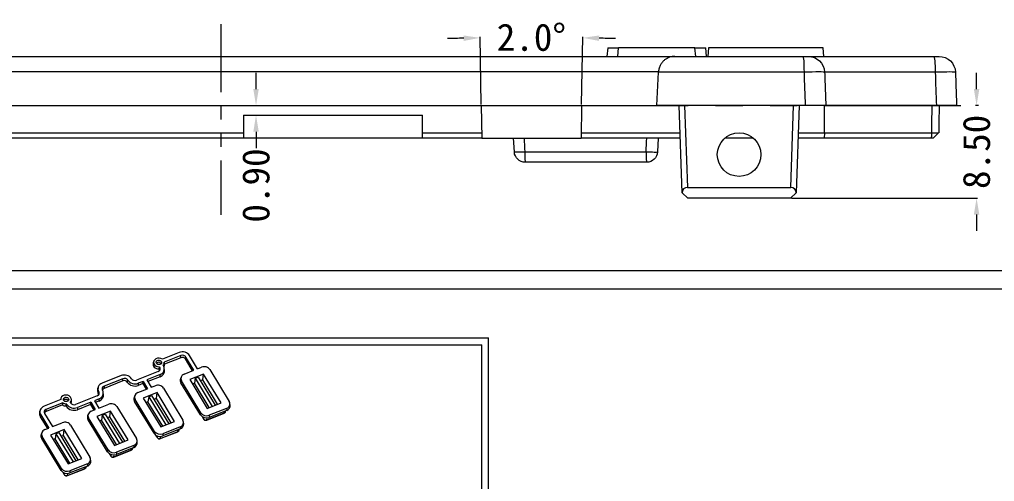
# Model space of a CAD drawing. Extents: x 28 to 864, y 245 to 592.
# Drawn here: x 598.6 to 688, y 324.3 to 366.6 of the extents above; entities that cross this region are included whole.
import ezdxf

# ---------------------------------------------------------------- set-up
doc = ezdxf.new("R2010")
doc.units = 0
doc.header["$MEASUREMENT"] = 0
doc.linetypes.add('PHANTOM', pattern=[2.5, 1.25, -0.25, 0.25, -0.25, 0.25, -0.25])
for name, color, linetype in [('10', 7, 'Continuous'), ('20', 7, 'Continuous'), ('30', 7, 'Continuous')]:
    doc.layers.add(name, color=color, linetype=linetype)
doc.dimstyles.new('2', dxfattribs={"dimtxt": 2.5, "dimasz": 1.5, "dimexe": 0.1, "dimexo": 0.1, "dimgap": 0.1, "dimtad": 0, "dimzin": 0, "dimdsep": 46, "dimtxsty": 'Standard', "dimcen": 0, "dimclrd": 4, "dimclre": 4, "dimclrt": 3, "dimadec": 1, "dimazin": 0, "dimtfac": 1, "dimtofl": 0, "dimtmove": 0, "dimatfit": 3, "dimfxl": 0.18, "dimtolj": 1, "dimtzin": 0, "dimlwd": 9, "dimlwe": 9, "dimarcsym": 0})

# ---------------------------------------------------------------- blocks, each defined once
blk = doc.blocks.new('*D138')
at = {"color": 4, "linetype": 'Continuous', "lineweight": 9}
for p, q in [((686.386, 360.249), (686.386, 361.749)), ((686.569, 358.749), (686.286, 358.749)), ((669.408, 350.249), (686.486, 350.249)), ((686.386, 348.749), (686.386, 347.249))]:
    blk.add_line(p, q, dxfattribs=at)
for points in [[(686.136, 360.249), (686.636, 360.249), (686.386, 358.749)], [(686.136, 348.749), (686.636, 348.749), (686.386, 350.249)]]:
    blk.add_solid(points, dxfattribs=at)
at = {"layer": 'Defpoints', "color": 0, "linetype": 'Continuous', "lineweight": 9}
for p in [(686.669, 358.749), (669.308, 350.249), (686.386, 350.249)]:
    blk.add_point(p, dxfattribs=at)
at = {"color": 3, "linetype": 'Continuous', "lineweight": 9, "insert": (686.386, 354.499), "char_height": 2.5, "attachment_point": 5, "rotation": 90}
blk.add_mtext('\\A1;8.50', dxfattribs=at)
blk = doc.blocks.new('*D139')
at = {"color": 4, "linetype": 'Continuous', "lineweight": 9}
for p, q in [((620.295, 360.249), (620.295, 361.749)), ((619.254, 358.749), (620.395, 358.749)), ((619.254, 357.849), (620.395, 357.849)), ((620.295, 356.349), (620.295, 354.849))]:
    blk.add_line(p, q, dxfattribs=at)
for points in [[(620.045, 360.249), (620.545, 360.249), (620.295, 358.749)], [(620.045, 356.349), (620.545, 356.349), (620.295, 357.849)]]:
    blk.add_solid(points, dxfattribs=at)
at = {"layer": 'Defpoints', "color": 0, "linetype": 'Continuous', "lineweight": 9}
for p in [(619.154, 358.749), (619.154, 357.849), (620.295, 357.849)]:
    blk.add_point(p, dxfattribs=at)
at = {"color": 3, "linetype": 'Continuous', "lineweight": 9, "insert": (620.295, 351.416), "char_height": 2.5, "attachment_point": 5, "rotation": 90}
blk.add_mtext('\\A1;0.90', dxfattribs=at)
blk = doc.blocks.new('*D140')
at = {"color": 4, "linetype": 'Continuous', "lineweight": 9}
for p, q in [((640.949, 358.849), (640.841, 365.048)), ((650.159, 358.849), (650.267, 365.048))]:
    blk.add_line(p, q, dxfattribs=at)
for start, end in [(91.31837, 91.63674), (88.36326, 88.68163)]:
    blk.add_arc((645.554, 95.039), 269.95, start, end, dxfattribs=at)
for points in [[(639.338, 365.168), (639.348, 364.668), (640.843, 364.948)], [(651.76, 364.668), (651.77, 365.168), (650.265, 364.948)]]:
    blk.add_solid(points, dxfattribs=at)
at = {"layer": 'Defpoints', "color": 0, "linetype": 'Continuous', "lineweight": 9}
for p in [(647.125, 364.984), (640.951, 358.749), (650.157, 358.749), (641.003, 355.749), (650.105, 355.749)]:
    blk.add_point(p, dxfattribs=at)
at = {"color": 3, "linetype": 'Continuous', "lineweight": 9, "insert": (645.554, 364.989), "char_height": 2.5, "attachment_point": 5}
blk.add_mtext('\\A1;2.0°', dxfattribs=at)

msp = doc.modelspace()

# ---------------------------------------------------------------- linework, layer by layer
at = {"color": 7, "linetype": 'Continuous', "lineweight": 9}
for p, q in [((512.581, 343.615), (862.593, 343.615)), ((510.898, 341.932), (864.276, 341.932)), ((510.898, 337.449), (641.616, 337.449)), ((641.616, 245.013), (641.616, 337.449)), ((511.521, 336.827), (640.993, 336.827)), ((640.993, 245.635), (640.993, 336.827))]:
    msp.add_line(p, q, dxfattribs=at)
at = {"layer": '10', "color": 1, "linetype": 'PHANTOM', "lineweight": 9, "ltscale": 5}
msp.add_line((617.054, 366.215), (617.054, 348.719), dxfattribs=at)
at = {"layer": '10', "color": 1, "linetype": 'PHANTOM', "lineweight": 9, "ltscale": 10}
msp.add_line((547.444, 358.749), (686.669, 358.749), dxfattribs=at)
at = {"layer": '20', "color": 7, "linetype": 'Continuous', "lineweight": 9}
for p, q in [((652.554, 364.049), (652.484, 363.249)), ((652.554, 364.049), (653.554, 364.049)), ((653.484, 363.249), (653.554, 364.049)), ((660.554, 364.049), (653.554, 364.049)), ((660.624, 363.249), (660.554, 364.049)), ((660.554, 364.049), (661.554, 364.049)), ((661.624, 363.249), (661.554, 364.049)), ((661.804, 364.049), (661.734, 363.249)), ((667.054, 364.049), (661.804, 364.049)), ((672.304, 364.049), (667.054, 364.049)), ((672.374, 363.249), (672.304, 364.049)), ((575.395, 363.249), (658.713, 363.249)), ((658.713, 363.249), (670.484, 363.249)), ((670.948, 363.249), (682.492, 363.249)), ((657.215, 361.827), (576.893, 361.827)), ((657.054, 358.749), (657.214, 361.801)), ((670.588, 361.801), (657.214, 361.801)), ((682.621, 361.801), (672.448, 361.801)), ((577.054, 358.749), (657.054, 358.749)), ((640.951, 358.749), (641.003, 355.749)), ((650.157, 358.749), (650.105, 355.749)), ((670.695, 358.749), (657.054, 358.749)), ((659.384, 350.749), (659.105, 358.749)), ((659.605, 358.749), (659.867, 351.248)), ((669.343, 351.248), (669.605, 358.749)), ((670.105, 358.749), (669.826, 350.749)), ((672.434, 356.249), (672.437, 358.749)), ((682.728, 358.749), (672.554, 358.749)), ((619.154, 357.849), (635.554, 357.849)), ((619.154, 357.849), (619.154, 356.249)), ((635.554, 356.249), (635.554, 357.849)), ((574.916, 356.249), (619.154, 356.249)), ((619.154, 356.249), (619.154, 355.749)), ((635.554, 356.249), (640.995, 356.249)), ((635.554, 355.749), (635.554, 356.249)), ((650.114, 356.249), (659.192, 356.249)), ((670.018, 356.249), (672.434, 356.249)), ((672.434, 356.249), (672.397, 355.749)), ((672.434, 356.249), (682.271, 356.249)), ((619.154, 355.749), (574.898, 355.749)), ((635.554, 355.749), (619.154, 355.749)), ((641.003, 355.749), (635.554, 355.749)), ((641.003, 355.749), (650.105, 355.749)), ((643.989, 354.497), (643.923, 355.749)), ((659.21, 355.749), (650.105, 355.749)), ((657.185, 355.749), (657.119, 354.497)), ((665.928, 355.749), (663.282, 355.749)), ((672.397, 355.749), (670, 355.749)), ((682.227, 355.749), (672.397, 355.749)), ((644.951, 354.514), (656.069, 354.514)), ((656.121, 353.549), (644.987, 353.549)), ((659.384, 350.749), (659.902, 350.249)), ((659.384, 350.749), (659.384, 350.749)), ((659.867, 351.248), (669.343, 351.248)), ((669.308, 350.249), (669.826, 350.749)), ((669.826, 350.749), (669.826, 350.749)), ((669.308, 350.249), (659.902, 350.249))]:
    msp.add_line(p, q, dxfattribs=at)
msp.add_circle((664.605, 354.249), 2, dxfattribs=at)
at = {"layer": '20', "color": 7, "linetype": 'Continuous', "lineweight": 9, "extrusion": (0, 0, -1)}
for centre, radius, start, end in [((-670.948, 361.749), 1.5, 90, 178), ((-682.948, 361.749), 1.5, 90, 178), ((-644.987, 354.549), 1, 270, 357), ((-656.121, 354.549), 1, 183, 270)]:
    msp.add_arc(centre, radius, start, end, dxfattribs=at)
at = {"layer": '20', "color": 7, "linetype": 'Continuous', "lineweight": 9}
for centre, major_axis, ratio, start_param, end_param in [((670.484, 361.749), (0, 1.5), 0.069909, 4.747296, 6.283185), ((682.492, 361.749), (0, 1.5), 0.086185, 4.747296, 6.283185), ((644.987, 354.549), (0.999, 0.052), 0.032954, 3.141593, 4.673872), ((644.987, 354.549), (0, 1), 0.036753, 1.605703, 3.141593), ((656.121, 354.549), (0.999, -0.052), 0.037586, 4.662895, 6.283185), ((656.121, 354.549), (0, 1), 0.051402, 1.605703, 3.141593), ((659.885, 350.748), (0.366, -0.354), 0.964513, 2.356803, 3.926382), ((669.325, 350.748), (-0.366, -0.354), 0.964513, 2.356803, 3.926382)]:
    msp.add_ellipse(centre, major_axis=major_axis, ratio=ratio, start_param=start_param, end_param=end_param, dxfattribs=at)
for points, degree, knots in [([(658.713, 363.249), (658.673, 363.249), (658.632, 363.247), (658.551, 363.241), (658.51, 363.236), (658.389, 363.216), (658.308, 363.196), (658.071, 363.115), (657.919, 363.035), (657.704, 362.863), (657.637, 362.798), (657.542, 362.687), (657.511, 362.648), (657.453, 362.565), (657.426, 362.52), (657.375, 362.428), (657.351, 362.379), (657.309, 362.278), (657.29, 362.225), (657.242, 362.061), (657.222, 361.947), (657.215, 361.827)], 3, [0, 0, 0, 0, 0.0625, 0.0625, 0.125, 0.125, 0.25, 0.25, 0.5, 0.5, 0.625, 0.625, 0.6875, 0.6875, 0.75, 0.75, 0.8125, 0.8125, 0.875, 0.875, 1, 1, 1, 1]), ([(670.484, 363.249), (670.509, 363.249), (670.534, 363.249), (670.558, 363.249), (670.613, 363.249), (670.666, 363.249), (670.714, 363.249), (670.761, 363.249), (670.804, 363.249), (670.839, 363.249), (670.874, 363.249), (670.902, 363.249), (670.92, 363.249), (670.939, 363.249), (670.948, 363.249)], 3, [0, 0, 0, 0, 0.100333, 0.100333, 0.100333, 0.325379, 0.325379, 0.325379, 0.550471, 0.550471, 0.550471, 0.775698, 0.775698, 1, 1, 1, 1]), ([(682.492, 363.249), (682.514, 363.249), (682.537, 363.249), (682.558, 363.249), (682.613, 363.249), (682.666, 363.249), (682.714, 363.249), (682.761, 363.249), (682.804, 363.249), (682.839, 363.249), (682.874, 363.249), (682.902, 363.249), (682.92, 363.249), (682.939, 363.249), (682.948, 363.249)], 3, [0, 0, 0, 0, 0.090476, 0.090476, 0.090476, 0.318016, 0.318016, 0.318016, 0.545598, 0.545598, 0.545598, 0.773313, 0.773313, 1, 1, 1, 1]), ([(672.448, 361.801), (672.447, 361.814), (672.251, 361.821), (671.57, 361.821), (671.091, 361.814), (670.588, 361.801)], 3, [0, 0, 0, 0, 0.5, 0.5, 1, 1, 1, 1]), ([(672.448, 361.801), (672.458, 361.514), (672.468, 361.226), (672.478, 360.939), (672.503, 360.209), (672.529, 359.479), (672.554, 358.749)], 3, [0, 0, 0, 0, 0.282628, 0.282628, 0.282628, 1, 1, 1, 1]), ([(684.448, 361.801), (684.447, 361.813), (684.256, 361.82), (683.587, 361.82), (683.118, 361.813), (682.621, 361.801)], 3, [0, 0, 0, 0, 0.5, 0.5, 1, 1, 1, 1]), ([(684.448, 361.801), (684.458, 361.514), (684.468, 361.227), (684.478, 360.941), (684.503, 360.21), (684.529, 359.48), (684.554, 358.749)], 3, [0, 0, 0, 0, 0.281992, 0.281992, 0.281992, 1, 1, 1, 1]), ([(672.556, 358.749), (672.552, 358.749), (672.358, 358.749), (671.677, 358.749), (671.198, 358.749), (670.695, 358.749)], 3, [0, 0, 0, 0, 0.5, 0.5, 1, 1, 1, 1]), ([(682.271, 356.249), (682.276, 356.549), (682.281, 356.849), (682.286, 357.149), (682.296, 357.682), (682.305, 358.216), (682.314, 358.749)], 3, [0, 0, 0, 0, 0.359862, 0.359862, 0.359862, 1, 1, 1, 1]), ([(684.556, 358.749), (684.552, 358.749), (684.363, 358.749), (683.695, 358.749), (683.225, 358.749), (682.728, 358.749)], 3, [0, 0, 0, 0, 0.5, 0.5, 1, 1, 1, 1]), ([(682.954, 358.749), (682.945, 358.252), (682.937, 357.756), (682.928, 357.259), (682.922, 356.922), (682.916, 356.586), (682.91, 356.249)], 3, [0, 0, 0, 0, 0.595876, 0.595876, 0.595876, 1, 1, 1, 1]), ([(682.4, 355.749), (682.407, 355.749), (682.351, 355.749), (682.3, 355.749), (682.227, 355.749)], 2, [0, 0, 0, 0.5, 0.5, 1, 1, 1])]:
    msp.add_open_spline(points, degree=degree, knots=knots, dxfattribs=at)
for points, degree in [([(657.214, 361.801), (657.215, 361.81), (657.215, 361.819), (657.215, 361.827)], 3), ([(670.695, 358.749), (670.66, 359.766), (670.624, 360.784), (670.588, 361.801)], 3), ([(682.728, 358.749), (682.692, 359.766), (682.657, 360.784), (682.621, 361.801)], 3), ([(682.271, 356.249), (682.227, 355.749)], 1), ([(682.271, 356.249), (682.572, 356.244), (682.835, 356.243), (682.897, 356.247)], 3), ([(682.399, 355.749), (682.9, 356.248)], 1), ([(644.886, 355.749), (644.908, 355.337), (644.929, 354.926), (644.951, 354.514)], 3), ([(656.069, 354.514), (656.091, 354.926), (656.113, 355.337), (656.134, 355.749)], 3)]:
    msp.add_open_spline(points, degree=degree, dxfattribs=at)
at = {"layer": '30', "color": 7, "linetype": 'Continuous', "lineweight": 9}
for p, q in [((613.237, 336.113), (611.707, 335.504)), ((613.41, 335.831), (611.879, 335.221)), ((613.411, 335.636), (611.901, 335.035)), ((613.411, 335.636), (613.41, 335.831)), ((613.863, 335.697), (613.814, 335.516)), ((614.473, 334.436), (613.814, 335.516)), ((614.601, 334.487), (613.863, 335.697)), ((614.935, 334.62), (614.197, 335.83)), ((610.923, 335.322), (610.871, 335.164)), ((611.395, 334.6), (611.418, 334.562)), ((611.418, 334.562), (611.467, 334.743)), ((611.433, 334.799), (611.467, 334.743)), ((611.767, 334.932), (611.801, 334.876)), ((611.897, 334.498), (611.876, 334.663)), ((613.703, 334.129), (614.601, 334.487)), ((614.935, 334.62), (615.3, 334.766)), ((616.058, 334.542), (617.843, 331.614)), ((607.913, 333.993), (606.182, 333.303)), ((608.085, 333.71), (606.355, 333.021)), ((608.086, 333.515), (608.085, 333.71)), ((608.538, 333.576), (608.489, 333.396)), ((611.322, 334.371), (609.325, 333.576)), ((611.494, 334.088), (610.264, 333.598)), ((610.264, 333.598), (610.675, 332.924)), ((611.495, 333.893), (610.36, 333.441)), ((611.495, 333.893), (611.494, 334.088)), ((613.417, 333.844), (613.366, 333.685)), ((615.477, 334.133), (614.216, 333.631)), ((614.216, 333.631), (615.828, 330.989)), ((614.709, 333.759), (614.643, 333.289)), ((614.709, 333.759), (614.975, 333.865)), ((614.709, 333.759), (616.287, 331.172)), ((614.975, 333.865), (616.553, 331.278)), ((615.415, 333.596), (615.193, 333.508)), ((615.415, 333.596), (615.477, 334.133)), ((616.775, 331.366), (615.415, 333.596)), ((617.088, 331.491), (615.477, 334.133)), ((605.821, 332.942), (605.769, 332.783)), ((608.086, 333.515), (606.355, 332.826)), ((606.355, 333.021), (606.355, 332.826)), ((609.443, 332.433), (610.341, 332.791)), ((609.93, 333.465), (609.498, 333.293)), ((609.498, 333.293), (609.498, 333.098)), ((609.898, 333.257), (609.498, 333.098)), ((609.898, 333.257), (609.93, 333.465)), ((609.898, 333.257), (610.213, 332.74)), ((609.93, 333.465), (610.341, 332.791)), ((610.675, 332.924), (611.041, 333.069)), ((611.798, 332.845), (613.584, 329.918)), ((613.461, 333.508), (613.412, 333.327)), ((615.197, 330.4), (613.412, 333.327)), ((615.246, 330.58), (613.461, 333.508)), ((614.643, 333.289), (614.467, 333.219)), ((616.003, 331.059), (614.643, 333.289)), ((602.388, 331.792), (600.858, 331.183)), ((602.403, 331.929), (602.354, 331.779)), ((603.379, 331.672), (603.359, 331.837)), ((605.731, 332.144), (603.735, 331.349)), ((605.904, 331.862), (605.472, 331.69)), ((605.827, 332.336), (605.876, 332.516)), ((605.904, 331.667), (605.904, 331.862)), ((606.306, 332.271), (606.285, 332.436)), ((609.158, 332.147), (609.106, 331.989)), ((609.201, 331.811), (609.152, 331.631)), ((610.987, 328.884), (609.201, 331.811)), ((611.217, 332.437), (609.956, 331.935)), ((609.956, 331.935), (611.568, 329.292)), ((610.449, 332.063), (610.383, 331.592)), ((610.449, 332.063), (610.715, 332.169)), ((610.449, 332.063), (612.027, 329.475)), ((610.715, 332.169), (612.293, 329.581)), ((611.155, 331.9), (610.933, 331.811)), ((611.155, 331.9), (611.217, 332.437)), ((612.515, 329.669), (611.155, 331.9)), ((612.828, 329.794), (611.217, 332.437)), ((602.561, 331.51), (601.03, 330.9)), ((601.03, 330.9), (601.031, 330.705)), ((602.54, 331.306), (601.031, 330.705)), ((602.899, 331.169), (602.875, 331.207)), ((602.899, 331.169), (602.947, 331.35)), ((602.947, 331.35), (602.913, 331.406)), ((603.281, 331.483), (603.247, 331.539)), ((605.138, 331.557), (603.907, 331.066)), ((603.907, 331.066), (603.908, 330.871)), ((605.106, 331.348), (603.908, 330.871)), ((605.106, 331.348), (605.138, 331.557)), ((605.106, 331.348), (605.421, 330.831)), ((605.138, 331.557), (605.549, 330.882)), ((605.472, 331.69), (605.883, 331.015)), ((605.904, 331.667), (605.567, 331.532)), ((605.883, 331.015), (606.781, 331.373)), ((607.538, 331.149), (609.324, 328.221)), ((610.938, 328.703), (609.152, 331.631)), ((610.383, 331.592), (610.208, 331.522)), ((611.743, 329.362), (610.383, 331.592)), ((615.828, 330.989), (617.088, 331.491)), ((617.601, 330.993), (616.004, 330.356)), ((617.601, 330.993), (617.602, 330.798)), ((617.923, 331.281), (617.903, 331.446)), ((600.496, 330.821), (600.445, 330.663)), ((600.551, 330.395), (600.503, 330.215)), ((600.503, 330.215), (601.161, 329.135)), ((600.551, 330.395), (601.289, 329.185)), ((600.885, 330.528), (601.623, 329.318)), ((604.898, 330.451), (604.846, 330.292)), ((604.942, 330.115), (604.893, 329.934)), ((606.727, 327.187), (604.942, 330.115)), ((605.183, 330.736), (605.549, 330.882)), ((606.957, 330.74), (605.697, 330.238)), ((605.697, 330.238), (607.308, 327.596)), ((606.189, 330.366), (606.124, 329.896)), ((606.189, 330.366), (606.455, 330.472)), ((606.189, 330.366), (607.767, 327.779)), ((606.455, 330.472), (608.034, 327.885)), ((606.895, 330.203), (606.673, 330.115)), ((606.895, 330.203), (606.957, 330.74)), ((608.256, 327.973), (606.895, 330.203)), ((608.569, 328.098), (606.957, 330.74)), ((615.246, 330.58), (615.197, 330.4)), ((615.343, 330.244), (615.488, 330.005)), ((615.358, 330.233), (615.483, 330.027)), ((615.483, 330.027), (615.489, 330.164)), ((615.771, 329.915), (617.368, 330.551)), ((615.784, 329.939), (617.381, 330.575)), ((615.784, 329.939), (615.807, 330.116)), ((616.004, 330.356), (616.005, 330.161)), ((617.602, 330.798), (616.005, 330.161)), ((617.381, 330.575), (617.4, 330.717)), ((617.5, 330.712), (617.508, 330.76)), ((600.924, 329.04), (601.289, 329.185)), ((601.623, 329.318), (602.521, 329.676)), ((603.279, 329.452), (605.064, 326.525)), ((606.678, 327.007), (604.893, 329.934)), ((606.124, 329.896), (605.948, 329.826)), ((607.484, 327.666), (606.124, 329.896)), ((611.568, 329.292), (612.828, 329.794)), ((613.342, 329.296), (611.744, 328.66)), ((613.342, 329.296), (613.342, 329.101)), ((613.664, 329.585), (613.643, 329.75)), ((600.638, 328.754), (600.587, 328.596)), ((600.682, 328.418), (600.633, 328.238)), ((602.418, 325.31), (600.633, 328.238)), ((602.467, 325.491), (600.682, 328.418)), ((602.697, 329.044), (601.437, 328.542)), ((601.437, 328.542), (603.049, 325.899)), ((601.93, 328.67), (601.864, 328.199)), ((601.93, 328.67), (602.196, 328.776)), ((601.93, 328.67), (603.508, 326.082)), ((602.196, 328.776), (603.774, 326.188)), ((602.636, 328.507), (602.414, 328.418)), ((602.636, 328.507), (602.697, 329.044)), ((603.996, 326.276), (602.636, 328.507)), ((604.309, 326.401), (602.697, 329.044)), ((610.987, 328.884), (610.938, 328.703)), ((611.083, 328.547), (611.229, 328.309)), ((611.098, 328.537), (611.223, 328.331)), ((611.223, 328.331), (611.229, 328.467)), ((611.511, 328.218), (613.108, 328.854)), ((611.524, 328.242), (613.121, 328.878)), ((611.524, 328.242), (611.547, 328.42)), ((611.744, 328.66), (611.745, 328.465)), ((613.342, 329.101), (611.745, 328.465)), ((613.121, 328.878), (613.14, 329.02)), ((613.24, 329.015), (613.248, 329.063)), ((601.864, 328.199), (601.688, 328.129)), ((603.224, 325.969), (601.864, 328.199)), ((607.308, 327.596), (608.569, 328.098)), ((609.082, 327.6), (607.485, 326.963)), ((609.083, 327.404), (607.485, 326.768)), ((608.862, 327.182), (608.88, 327.324)), ((608.981, 327.319), (608.988, 327.367)), ((609.082, 327.6), (609.083, 327.404)), ((609.404, 327.888), (609.383, 328.053)), ((606.727, 327.187), (606.678, 327.007)), ((606.824, 326.851), (606.969, 326.612)), ((606.838, 326.84), (606.964, 326.634)), ((606.964, 326.634), (606.969, 326.771)), ((607.251, 326.522), (608.849, 327.158)), ((607.264, 326.546), (608.862, 327.182)), ((607.264, 326.546), (607.287, 326.723)), ((607.485, 326.963), (607.485, 326.768)), ((603.049, 325.899), (604.309, 326.401)), ((604.822, 325.903), (603.225, 325.267)), ((604.823, 325.708), (603.226, 325.072)), ((604.602, 325.485), (604.621, 325.627)), ((604.721, 325.622), (604.729, 325.67)), ((604.822, 325.903), (604.823, 325.708)), ((605.144, 326.191), (605.124, 326.357)), ((602.467, 325.491), (602.418, 325.31)), ((602.564, 325.154), (602.709, 324.916)), ((602.579, 325.144), (602.704, 324.938)), ((602.704, 324.938), (602.71, 325.074)), ((602.992, 324.825), (604.589, 325.461)), ((603.005, 324.849), (604.602, 325.485)), ((603.005, 324.849), (603.028, 325.026)), ((603.225, 325.267), (603.226, 325.072))]:
    msp.add_line(p, q, dxfattribs=at)
for centre, major_axis, ratio, start_param, end_param in [((611.393, 335.203), (0.486, -0.047), 0.827951, 0.951471, 4.872462), ((613.564, 335.578), (-0.71, 0.068), 0.827951, 3.697365, 5.268161), ((613.564, 335.578), (0.335, -0.032), 0.827951, 0.555772, 2.126569), ((613.548, 335.41), (-0.299, 0.029), 0.827951, 3.697365, 5.268161), ((611.377, 335.036), (0.523, -0.05), 0.827951, 2.95926, 4.82525), ((611.377, 335.036), (0.209, -0.02), 0.827951, 2.126566, 2.850704), ((611.377, 335.036), (0.209, -0.02), 0.827951, 0.2909, 2.126574), ((611.168, 334.624), (0.335, -0.032), 0.827951, 5.268161, 6.838958), ((611.152, 334.456), (-0.299, 0.029), 0.827951, 3.288369, 3.697365), ((611.168, 334.624), (-0.71, 0.068), 0.827951, 2.126569, 3.697365), ((611.152, 334.456), (0.747, -0.072), 0.827951, 5.268161, 6.465453), ((611.393, 335.203), (0.486, -0.047), 0.827951, 5.66386, 6.443259), ((611.377, 335.036), (0.523, -0.05), 0.827951, 5.85403, 6.396047), ((615.558, 334.343), (0.561, -0.054), 0.827951, 0.555772, 2.126569), ((608.239, 333.457), (-0.71, 0.068), 0.827951, 3.697365, 5.268161), ((608.239, 333.457), (0.335, -0.032), 0.827951, 0.555772, 2.126569), ((609.171, 333.828), (-0.71, 0.068), 0.827951, 0.555772, 2.126569), ((609.171, 333.828), (0.335, -0.032), 0.827951, 3.697365, 5.268161), ((613.961, 333.707), (0.561, -0.054), 0.827951, 2.126569, 3.697365), ((613.945, 333.539), (0.597, -0.057), 0.827951, 2.959288, 3.697365), ((606.509, 332.768), (-0.71, 0.068), 0.827951, 5.268161, 6.838958), ((606.493, 332.601), (0.747, -0.072), 0.827951, 2.959287, 3.697365), ((606.509, 332.768), (0.335, -0.032), 0.827951, 2.126569, 3.697365), ((606.493, 332.601), (-0.299, 0.029), 0.827951, 5.268161, 6.136396), ((608.223, 333.29), (-0.299, 0.029), 0.827951, 3.697365, 5.268161), ((609.155, 333.661), (0.747, -0.072), 0.827951, 3.697365, 5.268161), ((611.298, 332.646), (0.561, -0.054), 0.827951, 0.555772, 2.126569), ((602.874, 331.81), (0.486, -0.047), 0.827951, 5.66386, 9.584851), ((602.858, 331.643), (0.209, -0.02), 0.827951, 2.126566, 2.850704), ((602.858, 331.643), (0.209, -0.02), 0.827951, 0.2909, 2.126574), ((605.577, 332.397), (0.335, -0.032), 0.827951, 5.268161, 6.838958), ((605.561, 332.229), (-0.299, 0.029), 0.827951, 3.288369, 3.697365), ((605.577, 332.397), (-0.71, 0.068), 0.827951, 2.126569, 3.697365), ((605.561, 332.229), (0.747, -0.072), 0.827951, 5.268161, 6.465453), ((609.701, 332.01), (0.561, -0.054), 0.827951, 2.126569, 3.697365), ((609.685, 331.843), (0.597, -0.057), 0.827951, 2.959288, 3.697365), ((601.184, 330.647), (-0.71, 0.068), 0.827951, 5.268161, 6.838958), ((601.184, 330.647), (0.335, -0.032), 0.827951, 2.126569, 3.697365), ((602.858, 331.643), (0.523, -0.05), 0.827951, 4.140276, 4.82525), ((602.874, 331.81), (0.486, -0.047), 0.827951, 4.093064, 4.872462), ((603.564, 331.434), (0.747, -0.072), 0.827951, 3.697365, 5.268161), ((603.58, 331.602), (-0.71, 0.068), 0.827951, 0.555772, 2.126569), ((603.58, 331.602), (0.335, -0.032), 0.827951, 3.697365, 5.268161), ((602.858, 331.643), (0.523, -0.05), 0.827951, 5.885718, 6.465503), ((607.039, 330.95), (0.561, -0.054), 0.827951, 0.555772, 2.126569), ((617.343, 331.415), (0.561, -0.054), 0.827951, 5.268161, 6.838958), ((617.327, 331.248), (0.597, -0.057), 0.827951, 5.268161, 6.465453), ((601.168, 330.48), (0.747, -0.072), 0.827951, 2.959287, 3.697365), ((601.168, 330.48), (-0.299, 0.029), 0.827951, 5.268161, 6.136396), ((605.441, 330.314), (0.561, -0.054), 0.827951, 2.126569, 3.697365), ((605.425, 330.146), (0.597, -0.057), 0.827951, 2.959288, 3.697365), ((615.73, 330.612), (0.597, -0.057), 0.827951, 3.697365, 5.268161), ((615.746, 330.779), (0.561, -0.054), 0.827951, 3.697365, 5.268161), ((615.681, 330.106), (-0.222, 0.021), 0.827951, 0.555772, 2.126569), ((615.616, 330.083), (0.128, 0.078), 0.476396, 2.833281, 3.143265), ((617.313, 330.69), (-0.056, 0.139), 0.295878, 3.141594, 3.628815), ((617.279, 330.743), (-0.222, 0.021), 0.827951, 2.126569, 3.090006), ((602.779, 329.253), (0.561, -0.054), 0.827951, 0.555772, 2.126569), ((613.084, 329.719), (0.561, -0.054), 0.827951, 5.268161, 6.838958), ((613.068, 329.551), (0.597, -0.057), 0.827951, 5.268161, 6.465453), ((615.715, 330.054), (-0.056, 0.139), 0.295878, 3.141628, 3.628815), ((601.166, 328.45), (0.597, -0.057), 0.827951, 2.959288, 3.697365), ((601.182, 328.617), (0.561, -0.054), 0.827951, 2.126569, 3.697365), ((608.824, 328.022), (0.561, -0.054), 0.827951, 5.268161, 6.838958), ((611.47, 328.915), (0.597, -0.057), 0.827951, 3.697365, 5.268161), ((611.486, 329.083), (0.561, -0.054), 0.827951, 3.697365, 5.268161), ((611.422, 328.41), (-0.222, 0.021), 0.827951, 0.555772, 2.126569), ((611.357, 328.387), (0.128, 0.078), 0.476396, 2.833281, 3.143265), ((611.456, 328.358), (-0.056, 0.139), 0.295878, 3.141628, 3.628815), ((613.053, 328.994), (-0.056, 0.139), 0.295878, 3.141594, 3.628815), ((613.019, 329.046), (-0.222, 0.021), 0.827951, 2.126569, 3.090006), ((608.759, 327.35), (-0.222, 0.021), 0.827951, 2.126569, 3.090006), ((608.808, 327.855), (0.597, -0.057), 0.827951, 5.268161, 6.465453), ((604.564, 326.326), (0.561, -0.054), 0.827951, 5.268161, 6.838958), ((607.211, 327.219), (0.597, -0.057), 0.827951, 3.697365, 5.268161), ((607.227, 327.386), (0.561, -0.054), 0.827951, 3.697365, 5.268161), ((607.097, 326.69), (0.128, 0.078), 0.476396, 2.833281, 3.143265), ((607.162, 326.713), (-0.222, 0.021), 0.827951, 0.555772, 2.126569), ((607.196, 326.661), (-0.056, 0.139), 0.295878, 3.141628, 3.628815), ((608.793, 327.297), (-0.056, 0.139), 0.295878, 3.141594, 3.628815), ((604.5, 325.653), (-0.222, 0.021), 0.827951, 2.126569, 3.090006), ((604.548, 326.158), (0.597, -0.057), 0.827951, 5.268161, 6.465453), ((602.951, 325.522), (0.597, -0.057), 0.827951, 3.697365, 5.268161), ((602.967, 325.69), (0.561, -0.054), 0.827951, 3.697365, 5.268161), ((602.902, 325.017), (-0.222, 0.021), 0.827951, 0.555772, 2.126569), ((602.837, 324.994), (0.128, 0.078), 0.476396, 2.833281, 3.143265), ((602.936, 324.965), (-0.056, 0.139), 0.295878, 3.141628, 3.628815), ((604.534, 325.601), (-0.056, 0.139), 0.295878, 3.141594, 3.628815)]:
    msp.add_ellipse(centre, major_axis=major_axis, ratio=ratio, start_param=start_param, end_param=end_param, dxfattribs=at)
for centre in [(611.393, 335.203), (602.874, 331.81)]:
    msp.add_ellipse(centre, major_axis=(-0.246, 0.024), ratio=0.827951, dxfattribs=at)
for points in [[(611.433, 334.799), (611.42, 334.732), (611.408, 334.666), (611.395, 334.6)], [(611.901, 335.035), (611.894, 335.097), (611.887, 335.159), (611.879, 335.221)], [(602.561, 331.51), (602.554, 331.442), (602.547, 331.374), (602.54, 331.306)], [(602.875, 331.207), (602.888, 331.273), (602.901, 331.339), (602.913, 331.406)]]:
    msp.add_open_spline(points, degree=3, dxfattribs=at)
for points, knots in [([(615.488, 330.005), (615.504, 329.981), (615.54, 329.941), (615.615, 329.904), (615.695, 329.894), (615.746, 329.905), (615.771, 329.915)], [0, 0, 0, 0, 0.263272, 0.504724, 0.763772, 1, 1, 1, 1]), ([(617.368, 330.551), (617.395, 330.562), (617.439, 330.59), (617.484, 330.649), (617.495, 330.691), (617.497, 330.71)], [0, 0, 0, 0, 0.385165, 0.735098, 1, 1, 1, 1]), ([(611.229, 328.309), (611.244, 328.284), (611.28, 328.245), (611.355, 328.207), (611.435, 328.198), (611.487, 328.209), (611.511, 328.218)], [0, 0, 0, 0, 0.263272, 0.504724, 0.763772, 1, 1, 1, 1]), ([(613.108, 328.854), (613.135, 328.865), (613.179, 328.893), (613.224, 328.952), (613.235, 328.994), (613.238, 329.014)], [0, 0, 0, 0, 0.385165, 0.735098, 1, 1, 1, 1]), ([(608.849, 327.158), (608.876, 327.169), (608.919, 327.197), (608.964, 327.256), (608.976, 327.298), (608.978, 327.317)], [0, 0, 0, 0, 0.385165, 0.735098, 1, 1, 1, 1]), ([(606.969, 326.612), (606.985, 326.588), (607.02, 326.548), (607.095, 326.511), (607.176, 326.501), (607.227, 326.512), (607.251, 326.522)], [0, 0, 0, 0, 0.263272, 0.504724, 0.763772, 1, 1, 1, 1]), ([(604.589, 325.461), (604.616, 325.472), (604.66, 325.5), (604.705, 325.559), (604.716, 325.601), (604.718, 325.621)], [0, 0, 0, 0, 0.385165, 0.735098, 1, 1, 1, 1]), ([(602.709, 324.916), (602.725, 324.891), (602.761, 324.852), (602.836, 324.814), (602.916, 324.805), (602.967, 324.816), (602.992, 324.825)], [0, 0, 0, 0, 0.263272, 0.504724, 0.763772, 1, 1, 1, 1])]:
    msp.add_open_spline(points, degree=3, knots=knots, dxfattribs=at)

# ---------------------------------------------------------------- dimensions: what is measured, and where the dimension line sits
at = {"linetype": 'Continuous', "lineweight": 9}
dim = msp.add_angular_dim_2l(base=(647.125, 364.984), line1=((640.951, 358.749), (641.003, 355.749)), line2=((650.157, 358.749), (650.105, 355.749)), dimstyle='2', dxfattribs=at)
dim.commit()
dim.dimension.update_dxf_attribs({"geometry": '*D140', "text_midpoint": (645.554, 364.989)})
for base, p1, p2, picture, middle in [((620.295, 357.849), (619.154, 358.749), (619.154, 357.849), '*D139', (620.295, 351.416)), ((686.386, 350.249), (686.669, 358.749), (669.308, 350.249), '*D138', (686.386, 354.499))]:
    dim = msp.add_linear_dim(base=base, p1=p1, p2=p2, angle=90, dimstyle='2', dxfattribs=at)
    dim.commit()
    dim.dimension.update_dxf_attribs({"geometry": picture, "text_midpoint": middle})

doc.saveas('drawing.dxf')
